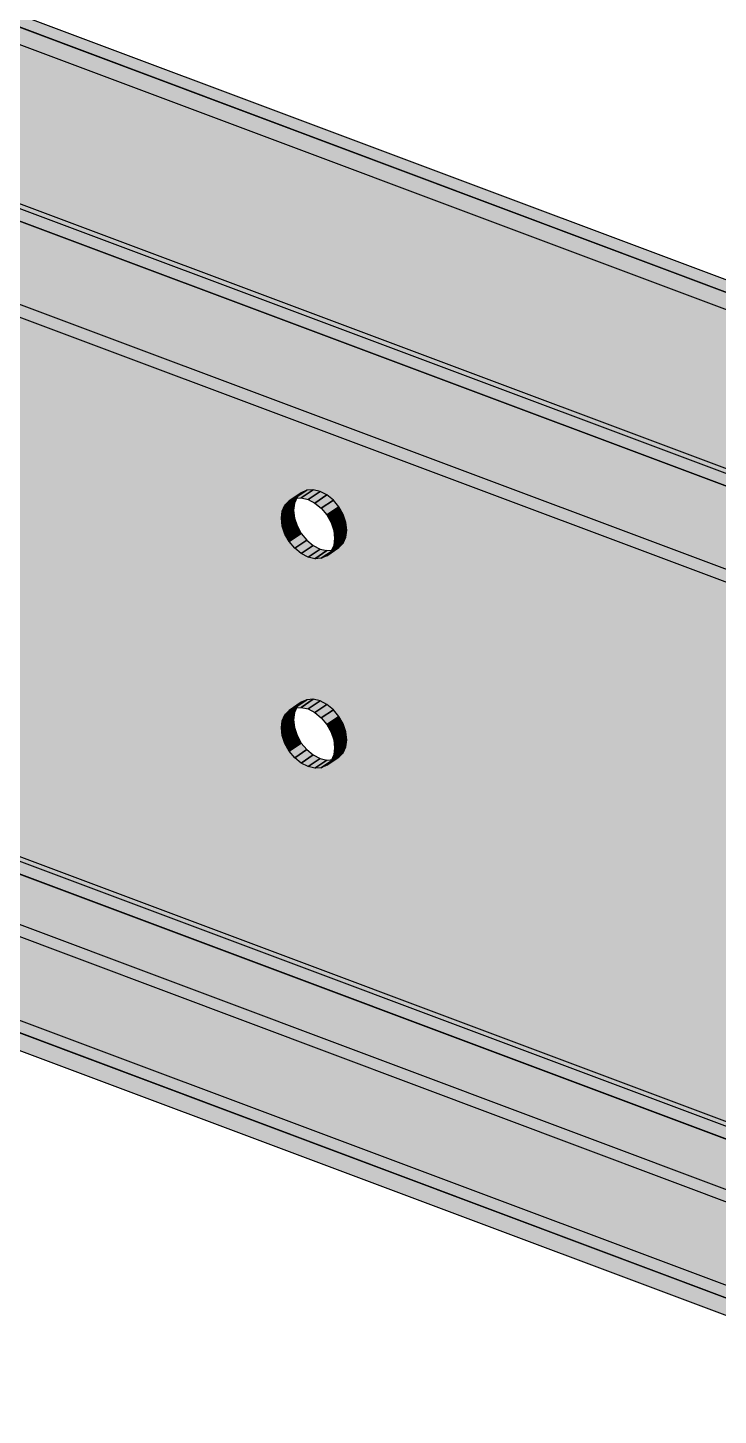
# Model space of a CAD drawing. Header units: millimetres. Extents: x 50 to 612415, y 2 to 4150.
# Drawn here: x 470945 to 471015.6, y 2335 to 2476.9 of the extents above; entities that cross this region are included whole.
import ezdxf

# ---------------------------------------------------------------- set-up
doc = ezdxf.new("R2010")
doc.units = ezdxf.units.MM
doc.layers.add('HATCH', color=8, linetype='Continuous', lineweight=9)
doc.layers.add('OUTLINE', color=7, linetype='Continuous', lineweight=25)

msp = doc.modelspace()

# ---------------------------------------------------------------- hatches: boundary and pattern name
at = {"layer": 'HATCH', "true_color": 0x617c87}
for points in [[(470350.029, 2701.013), (471929.636, 2108.661), (471928.399, 2107.836), (470348.792, 2700.189)], [(470348.792, 2700.189), (471928.399, 2107.836), (471911.08, 2096.291), (470331.474, 2688.643)], [(471928.399, 2106.051), (470348.792, 2698.403), (470331.474, 2686.858), (471911.08, 2094.505)], [(470332.711, 2687.682), (471912.317, 2095.33), (471911.08, 2094.505), (470331.474, 2686.858)], [(471923.381, 2081.361), (470321.647, 2682.011), (470320.41, 2681.186), (471922.144, 2080.536)], [(470409.984, 2592.43), (471867.207, 2045.972), (471849.888, 2034.426), (470392.666, 2580.885)], [(470393.903, 2591.53), (471851.125, 2045.071), (471849.888, 2044.246), (470392.666, 2590.705)], [(471868.444, 2045.011), (470411.221, 2591.47), (470409.984, 2590.645), (471867.207, 2044.186)], [(471867.207, 2044.186), (470409.984, 2590.645), (470392.666, 2579.099), (471849.888, 2032.641)], [(471851.125, 2035.251), (470393.903, 2581.709), (470392.666, 2580.885), (471849.888, 2034.426)], [(470975.599, 2429.096), (470974.895, 2429.461), (470973.658, 2428.636), (470974.362, 2428.272)], [(470976.819, 2427.876), (470976.256, 2428.556), (470975.019, 2427.731), (470975.582, 2427.052)], [(470972.971, 2425.153), (470973.534, 2424.474), (470972.297, 2423.649), (470971.734, 2424.329)], [(470974.191, 2423.933), (470974.895, 2423.569), (470973.658, 2422.744), (470972.954, 2423.109)], [(470975.599, 2407.67), (470974.895, 2408.035), (470973.658, 2407.21), (470974.362, 2406.846)], [(470976.819, 2406.45), (470976.256, 2407.13), (470975.019, 2406.305), (470975.582, 2405.626)], [(470972.971, 2403.727), (470973.534, 2403.048), (470972.297, 2402.223), (470971.734, 2402.903)], [(470974.191, 2402.507), (470974.895, 2402.143), (470973.658, 2401.318), (470972.954, 2401.683)]]:
    msp.add_hatch(color=145, dxfattribs=at).paths.add_polyline_path(points)
at = {"layer": 'HATCH', "true_color": 0x5b747f}
for points in [[(470350.029, 2691.193), (470350.029, 2701.013), (471929.636, 2108.661)], [(471928.399, 2107.836), (470348.792, 2700.189), (470348.792, 2690.368)], [(470348.792, 2698.403), (470348.792, 2700.189), (471928.399, 2107.836)], [(471928.399, 2106.051), (470348.792, 2698.403), (471928.399, 2107.836)], [(471131.586, 2374.005), (470340.446, 2684.655), (470350.029, 2691.193)], [(471131.867, 2376.21), (471131.586, 2374.005), (470350.029, 2691.193)], [(471132.69, 2378.055), (471131.867, 2376.21), (470350.029, 2691.193)], [(471134.001, 2379.412), (471132.69, 2378.055), (470350.029, 2691.193)], [(471135.709, 2380.19), (471134.001, 2379.412), (470350.029, 2691.193)], [(471137.698, 2380.336), (471135.709, 2380.19), (470350.029, 2691.193)], [(471139.832, 2379.84), (471137.698, 2380.336), (470350.029, 2691.193)], [(471139.832, 2379.84), (470350.029, 2691.193), (471929.636, 2108.661)], [(470348.792, 2690.368), (470339.209, 2683.83), (471130.349, 2373.18)], [(470348.792, 2690.368), (471130.349, 2373.18), (471130.63, 2375.386)], [(470348.792, 2690.368), (471130.63, 2375.386), (471131.453, 2377.23)], [(470348.792, 2690.368), (471131.453, 2377.23), (471132.764, 2378.587)], [(470348.792, 2690.368), (471132.764, 2378.587), (471134.472, 2379.366)], [(470348.792, 2690.368), (471134.472, 2379.366), (471136.461, 2379.512)], [(470348.792, 2690.368), (471136.461, 2379.512), (471138.595, 2379.015)], [(471928.399, 2107.836), (470348.792, 2690.368), (471138.595, 2379.015)], [(471911.08, 2096.291), (470331.474, 2688.643), (470331.474, 2686.858)], [(470332.711, 2682.326), (470332.711, 2687.682), (471912.317, 2089.973)], [(470332.711, 2687.682), (471912.317, 2095.33), (471912.317, 2089.973)], [(471911.08, 2089.149), (470331.474, 2686.858), (470331.474, 2681.501)], [(471911.08, 2089.149), (471911.08, 2094.505), (470331.474, 2686.858)], [(471911.08, 2096.291), (470331.474, 2686.858), (471911.08, 2094.505)], [(470339.209, 2683.83), (470643.783, 2552.339), (470973.658, 2428.636)], [(471132.764, 2365.962), (470339.209, 2683.83), (470973.658, 2428.636)], [(471132.764, 2365.962), (471131.453, 2368.302), (470339.209, 2683.83)], [(471131.453, 2368.302), (471130.63, 2370.764), (470339.209, 2683.83)], [(471130.63, 2370.764), (471130.349, 2373.18), (470339.209, 2683.83)], [(470974.895, 2429.461), (470645.02, 2553.164), (470340.446, 2684.655)], [(470974.895, 2429.461), (470340.446, 2684.655), (471134.001, 2366.787)], [(470340.446, 2684.655), (471132.69, 2369.127), (471134.001, 2366.787)], [(470340.446, 2684.655), (471131.867, 2371.589), (471132.69, 2369.127)], [(470340.446, 2684.655), (471131.586, 2374.005), (471131.867, 2371.589)], [(471923.381, 2081.361), (470321.647, 2682.011), (470332.711, 2679.647)], [(470332.711, 2679.647), (470332.711, 2682.326), (471912.317, 2089.973)], [(470331.474, 2678.823), (470320.41, 2681.186), (471922.144, 2080.536)], [(471911.08, 2089.149), (470331.474, 2681.501), (470331.474, 2678.823)], [(471912.317, 2089.973), (471912.317, 2087.295), (470332.711, 2679.647)], [(471912.317, 2087.295), (471923.381, 2081.361), (470332.711, 2679.647)], [(470331.474, 2678.823), (471911.08, 2086.47), (471911.08, 2089.149)], [(470331.474, 2678.823), (471922.144, 2080.536), (471911.08, 2086.47)], [(471868.444, 2045.011), (470411.221, 2591.47), (470411.221, 2605.754)], [(471868.444, 2059.295), (470411.221, 2605.754), (470645.02, 2525.846)], [(471868.444, 2059.295), (471868.444, 2045.011), (470411.221, 2605.754)], [(470409.984, 2604.929), (470409.984, 2590.645), (471867.207, 2044.186)], [(470643.783, 2525.021), (470409.984, 2604.929), (471867.207, 2058.47)], [(470409.984, 2604.929), (471867.207, 2044.186), (471867.207, 2058.47)], [(470393.903, 2591.53), (471851.125, 2045.071), (470393.903, 2582.691)], [(470409.984, 2590.645), (470409.984, 2592.43), (471867.207, 2045.972)], [(470392.666, 2581.867), (471849.888, 2044.246), (470392.666, 2590.705)], [(471867.207, 2044.186), (470409.984, 2590.645), (471867.207, 2045.972)], [(471851.125, 2035.251), (470393.903, 2581.709), (470393.903, 2582.691)], [(471851.125, 2036.233), (471851.125, 2035.251), (470393.903, 2582.691)], [(471851.125, 2045.071), (471851.125, 2036.233), (470393.903, 2582.691)], [(470392.666, 2581.867), (470392.666, 2580.885), (471849.888, 2034.426)], [(470392.666, 2581.867), (471849.888, 2034.426), (471849.888, 2035.408)], [(470392.666, 2581.867), (471849.888, 2035.408), (471849.888, 2044.246)], [(471849.888, 2034.426), (470392.666, 2580.885), (470392.666, 2579.099)], [(471849.888, 2034.426), (470392.666, 2579.099), (471849.888, 2032.641)], [(470974.895, 2429.461), (470645.724, 2552.8), (470645.02, 2553.164)], [(470974.895, 2429.461), (470646.381, 2552.259), (470645.724, 2552.8)], [(470643.783, 2552.339), (470644.487, 2551.975), (470973.658, 2428.636)], [(470644.487, 2551.975), (470645.144, 2551.434), (470973.658, 2428.636)], [(470645.144, 2551.434), (470645.707, 2550.755), (470973.658, 2428.636)], [(470974.895, 2429.461), (470646.944, 2551.58), (470646.381, 2552.259)], [(470974.895, 2429.461), (470647.377, 2550.807), (470646.944, 2551.58)], [(470645.707, 2550.755), (470646.14, 2549.983), (470973.658, 2428.636)], [(470646.14, 2549.983), (470646.412, 2549.17), (470973.658, 2428.636)], [(470974.895, 2429.461), (470647.649, 2549.995), (470647.377, 2550.807)], [(470972.173, 2427.535), (470647.741, 2549.197), (470647.649, 2549.995)], [(470972.266, 2428.263), (470972.173, 2427.535), (470647.649, 2549.995)], [(470972.538, 2428.872), (470972.266, 2428.263), (470647.649, 2549.995)], [(470972.971, 2429.32), (470972.538, 2428.872), (470647.649, 2549.995)], [(470973.534, 2429.577), (470972.971, 2429.32), (470647.649, 2549.995)], [(470974.191, 2429.625), (470973.534, 2429.577), (470647.649, 2549.995)], [(470974.895, 2429.461), (470974.191, 2429.625), (470647.649, 2549.995)], [(470646.412, 2549.17), (470646.504, 2548.373), (470970.936, 2426.711)], [(470646.412, 2549.17), (470970.936, 2426.711), (470971.029, 2427.438)], [(470646.412, 2549.17), (470971.029, 2427.438), (470971.301, 2428.047)], [(470646.412, 2549.17), (470971.301, 2428.047), (470971.734, 2428.495)], [(470646.412, 2549.17), (470971.734, 2428.495), (470972.297, 2428.752)], [(470646.412, 2549.17), (470972.297, 2428.752), (470972.954, 2428.8)], [(470646.412, 2549.17), (470972.954, 2428.8), (470973.658, 2428.636)], [(470647.649, 2548.47), (470647.741, 2549.197), (470972.266, 2426.738)], [(470647.741, 2549.197), (470972.173, 2427.535), (470972.266, 2426.738)], [(470974.895, 2408.035), (470647.649, 2528.569), (470645.02, 2547.272)], [(470645.02, 2547.272), (470645.724, 2547.108), (470972.266, 2426.738)], [(470974.895, 2408.035), (470645.02, 2547.272), (470974.895, 2423.569)], [(470645.02, 2547.272), (470972.538, 2425.926), (470972.971, 2425.153)], [(470645.02, 2547.272), (470972.971, 2425.153), (470973.534, 2424.474)], [(470645.02, 2547.272), (470972.266, 2426.738), (470972.538, 2425.926)], [(470645.02, 2547.272), (470973.534, 2424.474), (470974.191, 2423.933)], [(470645.02, 2547.272), (470974.191, 2423.933), (470974.895, 2423.569)], [(470645.724, 2547.108), (470646.381, 2547.156), (470972.266, 2426.738)], [(470971.029, 2425.913), (470646.412, 2547.645), (470646.14, 2547.036)], [(470646.381, 2547.156), (470646.944, 2547.413), (470972.266, 2426.738)], [(470971.029, 2425.913), (470646.504, 2548.373), (470646.412, 2547.645)], [(470971.029, 2425.913), (470970.936, 2426.711), (470646.504, 2548.373)], [(470646.944, 2547.413), (470647.377, 2547.861), (470972.266, 2426.738)], [(470647.377, 2547.861), (470647.649, 2548.47), (470972.266, 2426.738)], [(470643.783, 2546.447), (470646.412, 2527.744), (470973.658, 2407.21)], [(470971.029, 2425.913), (470644.487, 2546.284), (470643.783, 2546.447)], [(470973.658, 2422.744), (470643.783, 2546.447), (470973.658, 2407.21)], [(470971.734, 2424.329), (470971.301, 2425.101), (470643.783, 2546.447)], [(470972.297, 2423.649), (470971.734, 2424.329), (470643.783, 2546.447)], [(470971.301, 2425.101), (470971.029, 2425.913), (470643.783, 2546.447)], [(470972.954, 2423.109), (470972.297, 2423.649), (470643.783, 2546.447)], [(470973.658, 2422.744), (470972.954, 2423.109), (470643.783, 2546.447)], [(470971.029, 2425.913), (470645.144, 2546.332), (470644.487, 2546.284)], [(470971.029, 2425.913), (470645.707, 2546.589), (470645.144, 2546.332)], [(470971.029, 2425.913), (470646.14, 2547.036), (470645.707, 2546.589)], [(470646.412, 2527.744), (470646.504, 2526.947), (470970.936, 2405.285)], [(470646.412, 2527.744), (470970.936, 2405.285), (470971.029, 2406.012)], [(470646.412, 2527.744), (470971.029, 2406.012), (470971.301, 2406.621)], [(470646.412, 2527.744), (470971.301, 2406.621), (470971.734, 2407.069)], [(470646.412, 2527.744), (470971.734, 2407.069), (470972.297, 2407.326)], [(470646.412, 2527.744), (470972.297, 2407.326), (470972.954, 2407.374)], [(470646.412, 2527.744), (470972.954, 2407.374), (470973.658, 2407.21)], [(470972.173, 2406.109), (470647.741, 2527.771), (470647.649, 2528.569)], [(470972.266, 2406.837), (470972.173, 2406.109), (470647.649, 2528.569)], [(470972.538, 2407.446), (470972.266, 2406.837), (470647.649, 2528.569)], [(470972.971, 2407.894), (470972.538, 2407.446), (470647.649, 2528.569)], [(470973.534, 2408.151), (470972.971, 2407.894), (470647.649, 2528.569)], [(470974.191, 2408.199), (470973.534, 2408.151), (470647.649, 2528.569)], [(470974.895, 2408.035), (470974.191, 2408.199), (470647.649, 2528.569)], [(470647.649, 2527.044), (470647.741, 2527.771), (470972.266, 2405.312)], [(470647.741, 2527.771), (470972.173, 2406.109), (470972.266, 2405.312)], [(470645.02, 2525.846), (470645.724, 2525.682), (470972.266, 2405.312)], [(470645.02, 2525.846), (470972.538, 2404.5), (470972.971, 2403.727)], [(470645.02, 2525.846), (470972.971, 2403.727), (470973.534, 2403.048)], [(470645.02, 2525.846), (470972.266, 2405.312), (470972.538, 2404.5)], [(470645.02, 2525.846), (470973.534, 2403.048), (470974.191, 2402.507)], [(470645.02, 2525.846), (470974.191, 2402.507), (470974.895, 2402.143)], [(471868.444, 2059.295), (470645.02, 2525.846), (470974.895, 2402.143)], [(470971.029, 2404.487), (470646.412, 2526.219), (470646.14, 2525.61)], [(470646.381, 2525.73), (470646.944, 2525.987), (470972.266, 2405.312)], [(470971.029, 2404.487), (470646.504, 2526.947), (470646.412, 2526.219)], [(470971.029, 2404.487), (470970.936, 2405.285), (470646.504, 2526.947)], [(470646.944, 2525.987), (470647.377, 2526.435), (470972.266, 2405.312)], [(470647.377, 2526.435), (470647.649, 2527.044), (470972.266, 2405.312)], [(470971.029, 2404.487), (470644.487, 2524.857), (470643.783, 2525.021)], [(470971.734, 2402.903), (470971.301, 2403.675), (470643.783, 2525.021)], [(470972.297, 2402.223), (470971.734, 2402.903), (470643.783, 2525.021)], [(470971.301, 2403.675), (470971.029, 2404.487), (470643.783, 2525.021)], [(470972.954, 2401.683), (470972.297, 2402.223), (470643.783, 2525.021)], [(470973.658, 2401.318), (470972.954, 2401.683), (470643.783, 2525.021)], [(470973.658, 2401.318), (470643.783, 2525.021), (471867.207, 2058.47)], [(470971.029, 2404.487), (470645.144, 2524.906), (470644.487, 2524.857)], [(470971.029, 2404.487), (470645.707, 2525.163), (470645.144, 2524.906)], [(470971.029, 2404.487), (470646.14, 2525.61), (470645.707, 2525.163)], [(470645.724, 2525.682), (470646.381, 2525.73), (470972.266, 2405.312)], [(470975.599, 2429.096), (470974.895, 2429.461), (471134.001, 2366.787)], [(471132.764, 2365.962), (470973.658, 2428.636), (470974.362, 2428.272)], [(471132.764, 2365.962), (470974.362, 2428.272), (470975.019, 2427.731)], [(470976.256, 2428.556), (470975.599, 2429.096), (471134.001, 2366.787)], [(470976.819, 2427.876), (470976.256, 2428.556), (471134.001, 2366.787)], [(470972.173, 2427.535), (470972.266, 2426.738), (470971.029, 2425.913), (470970.936, 2426.711)], [(471132.764, 2365.962), (470975.019, 2427.731), (470975.582, 2427.052)], [(471132.764, 2365.962), (470975.582, 2427.052), (470976.015, 2426.279)], [(470977.252, 2427.104), (470976.819, 2427.876), (471134.001, 2366.787)], [(470977.524, 2426.292), (470977.252, 2427.104), (471134.001, 2366.787)], [(471132.764, 2365.962), (470976.015, 2426.279), (470976.287, 2425.467)], [(470977.616, 2425.494), (470977.524, 2426.292), (470976.287, 2425.467), (470976.379, 2424.67)], [(471132.764, 2365.962), (470976.287, 2425.467), (470976.379, 2424.67)], [(470977.616, 2425.494), (470977.524, 2426.292), (471134.001, 2366.787)], [(470977.524, 2424.767), (470977.616, 2425.494), (471134.001, 2366.787)], [(471132.764, 2365.962), (470976.287, 2423.942), (470976.015, 2423.333)], [(470976.256, 2423.453), (470976.819, 2423.71), (471134.001, 2366.787)], [(471132.764, 2365.962), (470976.379, 2424.67), (470976.287, 2423.942)], [(470976.819, 2423.71), (470977.252, 2424.158), (471134.001, 2366.787)], [(470977.252, 2424.158), (470977.524, 2424.767), (471134.001, 2366.787)], [(471132.764, 2365.962), (470974.362, 2422.58), (470973.658, 2422.744)], [(470973.658, 2422.744), (470973.658, 2407.21), (471303.533, 2283.507)], [(471134.472, 2363.903), (471132.764, 2365.962), (470973.658, 2422.744)], [(471136.461, 2362.265), (471134.472, 2363.903), (470973.658, 2422.744)], [(471138.595, 2361.16), (471136.461, 2362.265), (470973.658, 2422.744)], [(471138.595, 2361.16), (470973.658, 2422.744), (471633.408, 2159.804)], [(470973.658, 2422.744), (471303.533, 2283.507), (471633.408, 2159.804)], [(471132.764, 2365.962), (470975.019, 2422.629), (470974.362, 2422.58)], [(470974.895, 2423.569), (470975.599, 2423.405), (471134.001, 2366.787)], [(471304.77, 2284.332), (470974.895, 2408.035), (470974.895, 2423.569)], [(470974.895, 2423.569), (471134.001, 2366.787), (471135.709, 2364.727)], [(470974.895, 2423.569), (471135.709, 2364.727), (471137.698, 2363.09)], [(470974.895, 2423.569), (471137.698, 2363.09), (471139.832, 2361.985)], [(471634.645, 2160.629), (470974.895, 2423.569), (471139.832, 2361.985)], [(471634.645, 2160.629), (471304.77, 2284.332), (470974.895, 2423.569)], [(471132.764, 2365.962), (470975.582, 2422.885), (470975.019, 2422.629)], [(471132.764, 2365.962), (470976.015, 2423.333), (470975.582, 2422.885)], [(470975.599, 2423.405), (470976.256, 2423.453), (471134.001, 2366.787)], [(470973.658, 2407.21), (470974.362, 2406.846), (471303.533, 2283.507)], [(470974.362, 2406.846), (470975.019, 2406.305), (471303.533, 2283.507)], [(471304.77, 2284.332), (470975.599, 2407.67), (470974.895, 2408.035)], [(471304.77, 2284.332), (470976.256, 2407.13), (470975.599, 2407.67)], [(471304.77, 2284.332), (470976.819, 2406.45), (470976.256, 2407.13)], [(470972.173, 2406.109), (470972.266, 2405.312), (470971.029, 2404.487), (470970.936, 2405.285)], [(470975.019, 2406.305), (470975.582, 2405.626), (471303.533, 2283.507)], [(470975.582, 2405.626), (470976.015, 2404.853), (471303.533, 2283.507)], [(471304.77, 2284.332), (470977.252, 2405.678), (470976.819, 2406.45)], [(471304.77, 2284.332), (470977.524, 2404.866), (470977.252, 2405.678)], [(470976.015, 2404.853), (470976.287, 2404.041), (471303.533, 2283.507)], [(470977.616, 2404.068), (470977.524, 2404.866), (470976.287, 2404.041), (470976.379, 2403.244)], [(470976.287, 2404.041), (470976.379, 2403.244), (471300.811, 2281.582)], [(470976.287, 2404.041), (471300.811, 2281.582), (471300.904, 2282.309)], [(470976.287, 2404.041), (471300.904, 2282.309), (471301.176, 2282.918)], [(470976.287, 2404.041), (471301.176, 2282.918), (471301.609, 2283.366)], [(470976.287, 2404.041), (471301.609, 2283.366), (471302.172, 2283.623)], [(470976.287, 2404.041), (471302.172, 2283.623), (471302.829, 2283.671)], [(470976.287, 2404.041), (471302.829, 2283.671), (471303.533, 2283.507)], [(471302.048, 2282.406), (470977.616, 2404.068), (470977.524, 2404.866)], [(471302.141, 2283.134), (471302.048, 2282.406), (470977.524, 2404.866)], [(471302.413, 2283.743), (471302.141, 2283.134), (470977.524, 2404.866)], [(471302.846, 2284.191), (471302.413, 2283.743), (470977.524, 2404.866)], [(471303.409, 2284.447), (471302.846, 2284.191), (470977.524, 2404.866)], [(471304.066, 2284.496), (471303.409, 2284.447), (470977.524, 2404.866)], [(471304.77, 2284.332), (471304.066, 2284.496), (470977.524, 2404.866)], [(470977.524, 2403.341), (470977.616, 2404.068), (471302.141, 2281.609)], [(470977.616, 2404.068), (471302.048, 2282.406), (471302.141, 2281.609)], [(471300.904, 2280.784), (470976.287, 2402.516), (470976.015, 2401.907)], [(471300.904, 2280.784), (470976.379, 2403.244), (470976.287, 2402.516)], [(471300.904, 2280.784), (471300.811, 2281.582), (470976.379, 2403.244)], [(470976.819, 2402.284), (470977.252, 2402.732), (471302.141, 2281.609)], [(470977.252, 2402.732), (470977.524, 2403.341), (471302.141, 2281.609)], [(471300.904, 2280.784), (470974.362, 2401.154), (470973.658, 2401.318)], [(471301.609, 2279.2), (471301.176, 2279.972), (470973.658, 2401.318)], [(471302.172, 2278.52), (471301.609, 2279.2), (470973.658, 2401.318)], [(471301.176, 2279.972), (471300.904, 2280.784), (470973.658, 2401.318)], [(471302.829, 2277.98), (471302.172, 2278.52), (470973.658, 2401.318)], [(471303.533, 2277.615), (471302.829, 2277.98), (470973.658, 2401.318)], [(471303.533, 2277.615), (470973.658, 2401.318), (471867.207, 2058.47)], [(471300.904, 2280.784), (470975.019, 2401.203), (470974.362, 2401.154)], [(470974.895, 2402.143), (470975.599, 2401.979), (471302.141, 2281.609)], [(470974.895, 2402.143), (471302.413, 2280.797), (471302.846, 2280.024)], [(470974.895, 2402.143), (471302.846, 2280.024), (471303.409, 2279.345)], [(470974.895, 2402.143), (471302.141, 2281.609), (471302.413, 2280.797)], [(470974.895, 2402.143), (471303.409, 2279.345), (471304.066, 2278.804)], [(470974.895, 2402.143), (471304.066, 2278.804), (471304.77, 2278.44)], [(471868.444, 2059.295), (470974.895, 2402.143), (471304.77, 2278.44)], [(471300.904, 2280.784), (470975.582, 2401.459), (470975.019, 2401.203)], [(471300.904, 2280.784), (470976.015, 2401.907), (470975.582, 2401.459)], [(470975.599, 2401.979), (470976.256, 2402.027), (471302.141, 2281.609)], [(470976.256, 2402.027), (470976.819, 2402.284), (471302.141, 2281.609)]]:
    msp.add_hatch(color=147, dxfattribs=at).paths.add_polyline_path(points)
at = {"layer": 'HATCH', "true_color": 0x5c7681}
for points in [[(470973.534, 2429.577), (470972.971, 2429.32), (470971.734, 2428.495), (470972.297, 2428.752)], [(470976.256, 2423.453), (470976.819, 2423.71), (470975.582, 2422.885), (470975.019, 2422.629)], [(470973.534, 2408.151), (470972.971, 2407.894), (470971.734, 2407.069), (470972.297, 2407.326)], [(470976.256, 2402.027), (470976.819, 2402.284), (470975.582, 2401.459), (470975.019, 2401.203)]]:
    msp.add_hatch(color=155, dxfattribs=at).paths.add_polyline_path(points)
at = {"layer": 'HATCH', "true_color": 0x5f7984}
for points in [[(470974.191, 2429.625), (470973.534, 2429.577), (470972.297, 2428.752), (470972.954, 2428.8)], [(470975.599, 2423.405), (470976.256, 2423.453), (470975.019, 2422.629), (470974.362, 2422.58)], [(470974.191, 2408.199), (470973.534, 2408.151), (470972.297, 2407.326), (470972.954, 2407.374)], [(470975.599, 2401.979), (470976.256, 2402.027), (470975.019, 2401.203), (470974.362, 2401.154)]]:
    msp.add_hatch(color=155, dxfattribs=at).paths.add_polyline_path(points)
at = {"layer": 'HATCH', "true_color": 0x607b86}
for points in [[(470974.895, 2429.461), (470974.191, 2429.625), (470972.954, 2428.8), (470973.658, 2428.636)], [(470974.895, 2423.569), (470975.599, 2423.405), (470974.362, 2422.58), (470973.658, 2422.744)], [(470974.895, 2408.035), (470974.191, 2408.199), (470972.954, 2407.374), (470973.658, 2407.21)], [(470974.895, 2402.143), (470975.599, 2401.979), (470974.362, 2401.154), (470973.658, 2401.318)]]:
    msp.add_hatch(color=155, dxfattribs=at).paths.add_polyline_path(points)
at = {"layer": 'HATCH', "true_color": 0x58717b}
for points in [[(470972.266, 2428.263), (470972.173, 2427.535), (470970.936, 2426.711), (470971.029, 2427.438)], [(470977.524, 2424.767), (470977.616, 2425.494), (470976.379, 2424.67), (470976.287, 2423.942)], [(470972.266, 2406.837), (470972.173, 2406.109), (470970.936, 2405.285), (470971.029, 2406.012)], [(470977.524, 2403.341), (470977.616, 2404.068), (470976.379, 2403.244), (470976.287, 2402.516)]]:
    msp.add_hatch(color=147, dxfattribs=at).paths.add_polyline_path(points)
at = {"layer": 'HATCH', "true_color": 0x576f79}
for points in [[(470972.538, 2428.872), (470972.266, 2428.263), (470971.029, 2427.438), (470971.301, 2428.047)], [(470977.252, 2424.158), (470977.524, 2424.767), (470976.287, 2423.942), (470976.015, 2423.333)], [(470972.538, 2407.446), (470972.266, 2406.837), (470971.029, 2406.012), (470971.301, 2406.621)], [(470977.252, 2402.732), (470977.524, 2403.341), (470976.287, 2402.516), (470976.015, 2401.907)]]:
    msp.add_hatch(color=147, dxfattribs=at).paths.add_polyline_path(points)
at = {"layer": 'HATCH', "true_color": 0x5a737d}
for points in [[(470972.971, 2429.32), (470972.538, 2428.872), (470971.301, 2428.047), (470971.734, 2428.495)], [(470976.819, 2423.71), (470977.252, 2424.158), (470976.015, 2423.333), (470975.582, 2422.885)], [(470972.971, 2407.894), (470972.538, 2407.446), (470971.301, 2406.621), (470971.734, 2407.069)], [(470976.819, 2402.284), (470977.252, 2402.732), (470976.015, 2401.907), (470975.582, 2401.459)]]:
    msp.add_hatch(color=147, dxfattribs=at).paths.add_polyline_path(points)
at = {"layer": 'HATCH', "true_color": 0x617c88}
for points in [[(470976.256, 2428.556), (470975.599, 2429.096), (470974.362, 2428.272), (470975.019, 2427.731)], [(470973.534, 2424.474), (470974.191, 2423.933), (470972.954, 2423.109), (470972.297, 2423.649)], [(470976.256, 2407.13), (470975.599, 2407.67), (470974.362, 2406.846), (470975.019, 2406.305)], [(470973.534, 2403.048), (470974.191, 2402.507), (470972.954, 2401.683), (470972.297, 2402.223)]]:
    msp.add_hatch(color=145, dxfattribs=at).paths.add_polyline_path(points)
at = {"layer": 'HATCH', "true_color": 0x5e7783}
for points in [[(470972.266, 2426.738), (470972.538, 2425.926), (470971.301, 2425.101), (470971.029, 2425.913)], [(470977.524, 2426.292), (470977.252, 2427.104), (470976.015, 2426.279), (470976.287, 2425.467)], [(470972.266, 2405.312), (470972.538, 2404.5), (470971.301, 2403.675), (470971.029, 2404.487)], [(470977.524, 2404.866), (470977.252, 2405.678), (470976.015, 2404.853), (470976.287, 2404.041)]]:
    msp.add_hatch(color=155, dxfattribs=at).paths.add_polyline_path(points)
at = {"layer": 'HATCH', "true_color": 0x607a85}
for points in [[(470977.252, 2427.104), (470976.819, 2427.876), (470975.582, 2427.052), (470976.015, 2426.279)], [(470972.538, 2425.926), (470972.971, 2425.153), (470971.734, 2424.329), (470971.301, 2425.101)], [(470977.252, 2405.678), (470976.819, 2406.45), (470975.582, 2405.626), (470976.015, 2404.853)], [(470972.538, 2404.5), (470972.971, 2403.727), (470971.734, 2402.903), (470971.301, 2403.675)]]:
    msp.add_hatch(color=155, dxfattribs=at).paths.add_polyline_path(points)

# ---------------------------------------------------------------- linework, layer by layer
at = {"layer": 'OUTLINE', "color": 139, "true_color": 0x42544a}
for p, q in [((470350.029, 2701.013), (471929.636, 2108.661)), ((470350.029, 2701.013), (471929.636, 2108.661)), ((471928.399, 2107.836), (470348.792, 2700.189)), ((470348.792, 2700.189), (471928.399, 2107.836)), ((471928.399, 2107.836), (470348.792, 2700.189)), ((470348.792, 2700.189), (471928.399, 2107.836)), ((471928.399, 2106.051), (470348.792, 2698.403)), ((471928.399, 2106.051), (470348.792, 2698.403)), ((471911.08, 2096.291), (470331.474, 2688.643)), ((471911.08, 2096.291), (470331.474, 2688.643)), ((470332.711, 2687.682), (471912.317, 2095.33)), ((470332.711, 2687.682), (471912.317, 2095.33)), ((470331.474, 2686.858), (471911.08, 2094.505)), ((471911.08, 2094.505), (470331.474, 2686.858)), ((471911.08, 2094.505), (470331.474, 2686.858)), ((470331.474, 2686.858), (471911.08, 2094.505)), ((471923.381, 2081.361), (470321.647, 2682.011)), ((471923.381, 2081.361), (470321.647, 2682.011)), ((470320.41, 2681.186), (471922.144, 2080.536)), ((470320.41, 2681.186), (471922.144, 2080.536)), ((470393.903, 2591.53), (471851.125, 2045.071)), ((470393.903, 2591.53), (471851.125, 2045.071)), ((470409.984, 2592.43), (471867.207, 2045.972)), ((470409.984, 2592.43), (471867.207, 2045.972)), ((471868.444, 2045.011), (470411.221, 2591.47)), ((471868.444, 2045.011), (470411.221, 2591.47)), ((471849.888, 2044.246), (470392.666, 2590.705)), ((471849.888, 2044.246), (470392.666, 2590.705)), ((470409.984, 2590.645), (471867.207, 2044.186)), ((470409.984, 2590.645), (471867.207, 2044.186)), ((471867.207, 2044.186), (470409.984, 2590.645)), ((471867.207, 2044.186), (470409.984, 2590.645)), ((471851.125, 2035.251), (470393.903, 2581.709)), ((471851.125, 2035.251), (470393.903, 2581.709)), ((471849.888, 2034.426), (470392.666, 2580.885)), ((470392.666, 2580.885), (471849.888, 2034.426)), ((471849.888, 2034.426), (470392.666, 2580.885)), ((470392.666, 2580.885), (471849.888, 2034.426)), ((470392.666, 2579.099), (471849.888, 2032.641)), ((470392.666, 2579.099), (471849.888, 2032.641)), ((470972.297, 2428.752), (470973.534, 2429.577)), ((470973.534, 2429.577), (470972.297, 2428.752)), ((470972.954, 2428.8), (470974.191, 2429.625)), ((470974.191, 2429.625), (470972.954, 2428.8)), ((470973.534, 2429.577), (470972.971, 2429.32)), ((470973.534, 2429.577), (470972.971, 2429.32)), ((470974.191, 2429.625), (470973.534, 2429.577)), ((470974.191, 2429.625), (470973.534, 2429.577)), ((470973.658, 2428.636), (470974.895, 2429.461)), ((470974.895, 2429.461), (470973.658, 2428.636)), ((470974.895, 2429.461), (470974.191, 2429.625)), ((470974.895, 2429.461), (470974.191, 2429.625)), ((470975.599, 2429.096), (470974.895, 2429.461)), ((470975.599, 2429.096), (470974.895, 2429.461)), ((470971.029, 2427.438), (470972.266, 2428.263)), ((470972.266, 2428.263), (470971.029, 2427.438)), ((470971.029, 2427.438), (470971.301, 2428.047)), ((470971.029, 2427.438), (470971.301, 2428.047)), ((470971.301, 2428.047), (470972.538, 2428.872)), ((470972.538, 2428.872), (470971.301, 2428.047)), ((470971.301, 2428.047), (470971.734, 2428.495)), ((470971.301, 2428.047), (470971.734, 2428.495)), ((470971.734, 2428.495), (470972.971, 2429.32)), ((470972.971, 2429.32), (470971.734, 2428.495)), ((470971.734, 2428.495), (470972.297, 2428.752)), ((470971.734, 2428.495), (470972.297, 2428.752)), ((470972.266, 2428.263), (470972.173, 2427.535)), ((470972.266, 2428.263), (470972.173, 2427.535)), ((470972.538, 2428.872), (470972.266, 2428.263)), ((470972.538, 2428.872), (470972.266, 2428.263)), ((470972.297, 2428.752), (470972.954, 2428.8)), ((470972.297, 2428.752), (470972.954, 2428.8)), ((470972.971, 2429.32), (470972.538, 2428.872)), ((470972.971, 2429.32), (470972.538, 2428.872)), ((470972.954, 2428.8), (470973.658, 2428.636)), ((470972.954, 2428.8), (470973.658, 2428.636)), ((470973.658, 2428.636), (470974.362, 2428.272)), ((470973.658, 2428.636), (470974.362, 2428.272)), ((470974.362, 2428.272), (470975.599, 2429.096)), ((470975.599, 2429.096), (470974.362, 2428.272)), ((470974.362, 2428.272), (470975.019, 2427.731)), ((470974.362, 2428.272), (470975.019, 2427.731)), ((470975.019, 2427.731), (470976.256, 2428.556)), ((470976.256, 2428.556), (470975.019, 2427.731)), ((470976.256, 2428.556), (470975.599, 2429.096)), ((470976.256, 2428.556), (470975.599, 2429.096)), ((470976.819, 2427.876), (470976.256, 2428.556)), ((470976.819, 2427.876), (470976.256, 2428.556)), ((470970.936, 2426.711), (470972.173, 2427.535)), ((470972.173, 2427.535), (470970.936, 2426.711)), ((470970.936, 2426.711), (470971.029, 2427.438)), ((470970.936, 2426.711), (470971.029, 2427.438)), ((470971.029, 2425.913), (470970.936, 2426.711)), ((470971.029, 2425.913), (470970.936, 2426.711)), ((470971.029, 2425.913), (470972.266, 2426.738)), ((470972.266, 2426.738), (470971.029, 2425.913)), ((470972.173, 2427.535), (470972.266, 2426.738)), ((470972.173, 2427.535), (470972.266, 2426.738)), ((470972.266, 2426.738), (470972.538, 2425.926)), ((470972.266, 2426.738), (470972.538, 2425.926)), ((470975.019, 2427.731), (470975.582, 2427.052)), ((470975.019, 2427.731), (470975.582, 2427.052)), ((470975.582, 2427.052), (470976.819, 2427.876)), ((470976.819, 2427.876), (470975.582, 2427.052)), ((470975.582, 2427.052), (470976.015, 2426.279)), ((470975.582, 2427.052), (470976.015, 2426.279)), ((470977.252, 2427.104), (470976.015, 2426.279)), ((470976.015, 2426.279), (470977.252, 2427.104)), ((470977.252, 2427.104), (470976.819, 2427.876)), ((470977.252, 2427.104), (470976.819, 2427.876)), ((470977.524, 2426.292), (470977.252, 2427.104)), ((470977.524, 2426.292), (470977.252, 2427.104)), ((470971.301, 2425.101), (470971.029, 2425.913)), ((470971.301, 2425.101), (470971.029, 2425.913)), ((470971.301, 2425.101), (470972.538, 2425.926)), ((470972.538, 2425.926), (470971.301, 2425.101)), ((470971.734, 2424.329), (470971.301, 2425.101)), ((470971.734, 2424.329), (470971.301, 2425.101)), ((470972.971, 2425.153), (470971.734, 2424.329)), ((470971.734, 2424.329), (470972.971, 2425.153)), ((470972.538, 2425.926), (470972.971, 2425.153)), ((470972.538, 2425.926), (470972.971, 2425.153)), ((470972.971, 2425.153), (470973.534, 2424.474)), ((470972.971, 2425.153), (470973.534, 2424.474)), ((470976.015, 2426.279), (470976.287, 2425.467)), ((470976.015, 2426.279), (470976.287, 2425.467)), ((470977.524, 2426.292), (470976.287, 2425.467)), ((470976.287, 2425.467), (470977.524, 2426.292)), ((470976.287, 2425.467), (470976.379, 2424.67)), ((470976.287, 2425.467), (470976.379, 2424.67)), ((470977.616, 2425.494), (470976.379, 2424.67)), ((470976.379, 2424.67), (470977.616, 2425.494)), ((470977.616, 2425.494), (470977.524, 2426.292)), ((470977.616, 2425.494), (470977.524, 2426.292)), ((470977.524, 2424.767), (470977.616, 2425.494)), ((470977.524, 2424.767), (470977.616, 2425.494)), ((470972.297, 2423.649), (470971.734, 2424.329)), ((470972.297, 2423.649), (470971.734, 2424.329)), ((470973.534, 2424.474), (470972.297, 2423.649)), ((470972.297, 2423.649), (470973.534, 2424.474)), ((470972.954, 2423.109), (470972.297, 2423.649)), ((470972.954, 2423.109), (470972.297, 2423.649)), ((470974.191, 2423.933), (470972.954, 2423.109)), ((470972.954, 2423.109), (470974.191, 2423.933)), ((470973.534, 2424.474), (470974.191, 2423.933)), ((470973.534, 2424.474), (470974.191, 2423.933)), ((470974.191, 2423.933), (470974.895, 2423.569)), ((470974.191, 2423.933), (470974.895, 2423.569)), ((470976.819, 2423.71), (470975.582, 2422.885)), ((470975.582, 2422.885), (470976.819, 2423.71)), ((470977.252, 2424.158), (470976.015, 2423.333)), ((470976.015, 2423.333), (470977.252, 2424.158)), ((470976.287, 2423.942), (470976.015, 2423.333)), ((470976.287, 2423.942), (470976.015, 2423.333)), ((470976.256, 2423.453), (470976.819, 2423.71)), ((470976.256, 2423.453), (470976.819, 2423.71)), ((470977.524, 2424.767), (470976.287, 2423.942)), ((470976.287, 2423.942), (470977.524, 2424.767)), ((470976.379, 2424.67), (470976.287, 2423.942)), ((470976.379, 2424.67), (470976.287, 2423.942)), ((470976.819, 2423.71), (470977.252, 2424.158)), ((470976.819, 2423.71), (470977.252, 2424.158)), ((470977.252, 2424.158), (470977.524, 2424.767)), ((470977.252, 2424.158), (470977.524, 2424.767)), ((470973.658, 2422.744), (470972.954, 2423.109)), ((470973.658, 2422.744), (470972.954, 2423.109)), ((470974.895, 2423.569), (470973.658, 2422.744)), ((470973.658, 2422.744), (470974.895, 2423.569)), ((470974.362, 2422.58), (470973.658, 2422.744)), ((470974.362, 2422.58), (470973.658, 2422.744)), ((470975.599, 2423.405), (470974.362, 2422.58)), ((470974.362, 2422.58), (470975.599, 2423.405)), ((470975.019, 2422.629), (470974.362, 2422.58)), ((470975.019, 2422.629), (470974.362, 2422.58)), ((470974.895, 2423.569), (470975.599, 2423.405)), ((470974.895, 2423.569), (470975.599, 2423.405)), ((470976.256, 2423.453), (470975.019, 2422.629)), ((470975.019, 2422.629), (470976.256, 2423.453)), ((470975.582, 2422.885), (470975.019, 2422.629)), ((470975.582, 2422.885), (470975.019, 2422.629)), ((470976.015, 2423.333), (470975.582, 2422.885)), ((470976.015, 2423.333), (470975.582, 2422.885)), ((470975.599, 2423.405), (470976.256, 2423.453)), ((470975.599, 2423.405), (470976.256, 2423.453)), ((470972.297, 2407.326), (470973.534, 2408.151)), ((470973.534, 2408.151), (470972.297, 2407.326)), ((470972.954, 2407.374), (470974.191, 2408.199)), ((470974.191, 2408.199), (470972.954, 2407.374)), ((470973.534, 2408.151), (470972.971, 2407.894)), ((470973.534, 2408.151), (470972.971, 2407.894)), ((470974.191, 2408.199), (470973.534, 2408.151)), ((470974.191, 2408.199), (470973.534, 2408.151)), ((470974.895, 2408.035), (470974.191, 2408.199)), ((470974.895, 2408.035), (470974.191, 2408.199)), ((470971.029, 2406.012), (470972.266, 2406.837)), ((470972.266, 2406.837), (470971.029, 2406.012)), ((470971.029, 2406.012), (470971.301, 2406.621)), ((470971.029, 2406.012), (470971.301, 2406.621)), ((470971.301, 2406.621), (470972.538, 2407.446)), ((470972.538, 2407.446), (470971.301, 2406.621)), ((470971.301, 2406.621), (470971.734, 2407.069)), ((470971.301, 2406.621), (470971.734, 2407.069)), ((470971.734, 2407.069), (470972.971, 2407.894)), ((470972.971, 2407.894), (470971.734, 2407.069)), ((470971.734, 2407.069), (470972.297, 2407.326)), ((470971.734, 2407.069), (470972.297, 2407.326)), ((470972.266, 2406.837), (470972.173, 2406.109)), ((470972.266, 2406.837), (470972.173, 2406.109)), ((470972.538, 2407.446), (470972.266, 2406.837)), ((470972.538, 2407.446), (470972.266, 2406.837)), ((470972.297, 2407.326), (470972.954, 2407.374)), ((470972.297, 2407.326), (470972.954, 2407.374)), ((470972.971, 2407.894), (470972.538, 2407.446)), ((470972.971, 2407.894), (470972.538, 2407.446)), ((470972.954, 2407.374), (470973.658, 2407.21)), ((470972.954, 2407.374), (470973.658, 2407.21)), ((470973.658, 2407.21), (470974.895, 2408.035)), ((470974.895, 2408.035), (470973.658, 2407.21)), ((470973.658, 2407.21), (470974.362, 2406.846)), ((470973.658, 2407.21), (470974.362, 2406.846)), ((470974.362, 2406.846), (470975.599, 2407.67)), ((470975.599, 2407.67), (470974.362, 2406.846)), ((470974.362, 2406.846), (470975.019, 2406.305)), ((470974.362, 2406.846), (470975.019, 2406.305)), ((470975.599, 2407.67), (470974.895, 2408.035)), ((470975.599, 2407.67), (470974.895, 2408.035)), ((470975.019, 2406.305), (470976.256, 2407.13)), ((470976.256, 2407.13), (470975.019, 2406.305)), ((470976.256, 2407.13), (470975.599, 2407.67)), ((470976.256, 2407.13), (470975.599, 2407.67)), ((470976.819, 2406.45), (470976.256, 2407.13)), ((470976.819, 2406.45), (470976.256, 2407.13)), ((470970.936, 2405.285), (470972.173, 2406.109)), ((470972.173, 2406.109), (470970.936, 2405.285)), ((470970.936, 2405.285), (470971.029, 2406.012)), ((470970.936, 2405.285), (470971.029, 2406.012)), ((470971.029, 2404.487), (470970.936, 2405.285)), ((470971.029, 2404.487), (470970.936, 2405.285)), ((470971.029, 2404.487), (470972.266, 2405.312)), ((470972.266, 2405.312), (470971.029, 2404.487)), ((470972.173, 2406.109), (470972.266, 2405.312)), ((470972.173, 2406.109), (470972.266, 2405.312)), ((470972.266, 2405.312), (470972.538, 2404.5)), ((470972.266, 2405.312), (470972.538, 2404.5)), ((470975.019, 2406.305), (470975.582, 2405.626)), ((470975.019, 2406.305), (470975.582, 2405.626)), ((470975.582, 2405.626), (470976.819, 2406.45)), ((470976.819, 2406.45), (470975.582, 2405.626)), ((470975.582, 2405.626), (470976.015, 2404.853)), ((470975.582, 2405.626), (470976.015, 2404.853)), ((470977.252, 2405.678), (470976.015, 2404.853)), ((470976.015, 2404.853), (470977.252, 2405.678)), ((470977.252, 2405.678), (470976.819, 2406.45)), ((470977.252, 2405.678), (470976.819, 2406.45)), ((470977.524, 2404.866), (470977.252, 2405.678)), ((470977.524, 2404.866), (470977.252, 2405.678)), ((470971.301, 2403.675), (470971.029, 2404.487)), ((470971.301, 2403.675), (470971.029, 2404.487)), ((470971.301, 2403.675), (470972.538, 2404.5)), ((470972.538, 2404.5), (470971.301, 2403.675)), ((470972.538, 2404.5), (470972.971, 2403.727)), ((470972.538, 2404.5), (470972.971, 2403.727)), ((470976.015, 2404.853), (470976.287, 2404.041)), ((470976.015, 2404.853), (470976.287, 2404.041)), ((470977.524, 2404.866), (470976.287, 2404.041)), ((470976.287, 2404.041), (470977.524, 2404.866)), ((470976.287, 2404.041), (470976.379, 2403.244)), ((470976.287, 2404.041), (470976.379, 2403.244)), ((470977.616, 2404.068), (470976.379, 2403.244)), ((470976.379, 2403.244), (470977.616, 2404.068)), ((470977.616, 2404.068), (470977.524, 2404.866)), ((470977.616, 2404.068), (470977.524, 2404.866)), ((470977.524, 2403.341), (470977.616, 2404.068)), ((470977.524, 2403.341), (470977.616, 2404.068)), ((470971.734, 2402.903), (470971.301, 2403.675)), ((470971.734, 2402.903), (470971.301, 2403.675)), ((470972.971, 2403.727), (470971.734, 2402.903)), ((470971.734, 2402.903), (470972.971, 2403.727)), ((470972.297, 2402.223), (470971.734, 2402.903)), ((470972.297, 2402.223), (470971.734, 2402.903)), ((470973.534, 2403.048), (470972.297, 2402.223)), ((470972.297, 2402.223), (470973.534, 2403.048)), ((470974.191, 2402.507), (470972.954, 2401.683)), ((470972.954, 2401.683), (470974.191, 2402.507)), ((470972.971, 2403.727), (470973.534, 2403.048)), ((470972.971, 2403.727), (470973.534, 2403.048)), ((470973.534, 2403.048), (470974.191, 2402.507)), ((470973.534, 2403.048), (470974.191, 2402.507)), ((470974.191, 2402.507), (470974.895, 2402.143)), ((470974.191, 2402.507), (470974.895, 2402.143)), ((470977.252, 2402.732), (470976.015, 2401.907)), ((470976.015, 2401.907), (470977.252, 2402.732)), ((470976.287, 2402.516), (470976.015, 2401.907)), ((470976.287, 2402.516), (470976.015, 2401.907)), ((470977.524, 2403.341), (470976.287, 2402.516)), ((470976.287, 2402.516), (470977.524, 2403.341)), ((470976.379, 2403.244), (470976.287, 2402.516)), ((470976.379, 2403.244), (470976.287, 2402.516)), ((470976.819, 2402.284), (470977.252, 2402.732)), ((470976.819, 2402.284), (470977.252, 2402.732)), ((470977.252, 2402.732), (470977.524, 2403.341)), ((470977.252, 2402.732), (470977.524, 2403.341)), ((470972.954, 2401.683), (470972.297, 2402.223)), ((470972.954, 2401.683), (470972.297, 2402.223)), ((470973.658, 2401.318), (470972.954, 2401.683)), ((470973.658, 2401.318), (470972.954, 2401.683)), ((470974.895, 2402.143), (470973.658, 2401.318)), ((470973.658, 2401.318), (470974.895, 2402.143)), ((470974.362, 2401.154), (470973.658, 2401.318)), ((470974.362, 2401.154), (470973.658, 2401.318)), ((470975.599, 2401.979), (470974.362, 2401.154)), ((470974.362, 2401.154), (470975.599, 2401.979)), ((470975.019, 2401.203), (470974.362, 2401.154)), ((470975.019, 2401.203), (470974.362, 2401.154)), ((470974.895, 2402.143), (470975.599, 2401.979)), ((470974.895, 2402.143), (470975.599, 2401.979)), ((470976.256, 2402.027), (470975.019, 2401.203)), ((470975.019, 2401.203), (470976.256, 2402.027)), ((470975.582, 2401.459), (470975.019, 2401.203)), ((470975.582, 2401.459), (470975.019, 2401.203)), ((470976.819, 2402.284), (470975.582, 2401.459)), ((470975.582, 2401.459), (470976.819, 2402.284)), ((470976.015, 2401.907), (470975.582, 2401.459)), ((470976.015, 2401.907), (470975.582, 2401.459)), ((470975.599, 2401.979), (470976.256, 2402.027)), ((470975.599, 2401.979), (470976.256, 2402.027)), ((470976.256, 2402.027), (470976.819, 2402.284)), ((470976.256, 2402.027), (470976.819, 2402.284))]:
    msp.add_line(p, q, dxfattribs=at)

doc.saveas('drawing.dxf')
